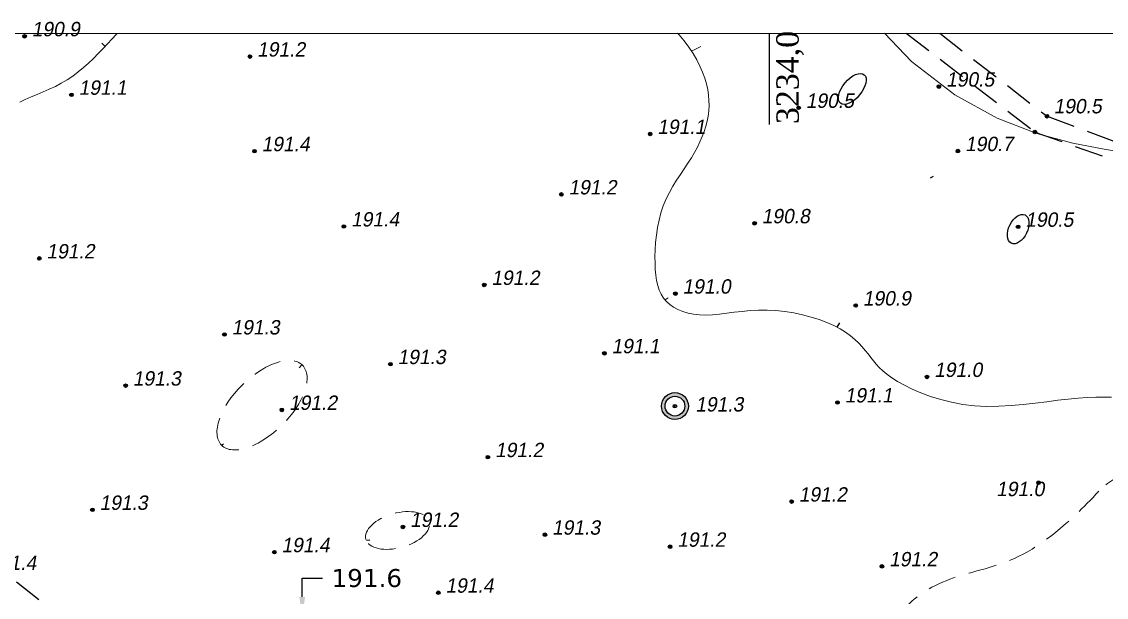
# Model space of a CAD drawing. Header units: millimetres. Extents: x 0 to 6474735, y 0 to 11273163.
# Drawn here: x 3233833.5 to 3234075.1, y 5636248.3 to 5636376.5 of the extents above; entities that cross this region are included whole.
import ezdxf
from ezdxf import colors
from ezdxf.entities.mleader import LeaderData, LeaderLine
from ezdxf.enums import TextEntityAlignment as Align
from ezdxf.math import Vec2, Vec3

# ---------------------------------------------------------------- set-up
doc = ezdxf.new("R2010")
doc.units = ezdxf.units.MM
doc.header["$PDMODE"] = 32
doc.header["$PDSIZE"] = 0.8
doc.linetypes.add('DASHED2', pattern=[9.525, 6.35, -3.175])
for name, color, linetype in [('5 р1ків', 7, 'Continuous'), ('ВЫСОТЫ', 7, 'Continuous'), ('ЗАРАМОЧНОЕ ОФ.', 7, 'Continuous'), ('кресты', 7, 'Continuous'), ('ОШИБКИ', 7, 'Continuous'), ('ПИКЕТЫ', 7, 'Continuous'), ('ПРОМЫШЛЕННЫЕ', 7, 'Continuous'), ('ПУНКТЫ', 7, 'Continuous'), ('РЕЛЬЕФ', 7, 'Continuous'), ('ТОКА_СТ', 1, 'Continuous')]:
    doc.layers.add(name, color=color, linetype=linetype)
doc.styles.add('grad', font='grad.shx')
doc.styles.add('universw', font='universw.shx', dxfattribs={"oblique": 10})
doc.styles.add('user', font='symeteo.shx', dxfattribs={"height": 2.5})
doc.styles.add('стиль1', font='verdana.ttf', dxfattribs={"height": 4})

# ---------------------------------------------------------------- blocks, each defined once
blk = doc.blocks.new('piket')
at = {"layer": 'ПИКЕТЫ', "linetype": 'Continuous'}
h = blk.add_hatch(color=7, dxfattribs=at)
edge = h.paths.add_edge_path()
edge.add_arc((0, 0), 0.3, 0, 360)
at = {"layer": 'ПИКЕТЫ', "color": 7, "linetype": 'Continuous'}
blk.add_circle((0, 0), 0.3, dxfattribs=at)
at = {"layer": 'ВЫСОТЫ', "style": 'universw', "oblique": 6}
blk.add_attdef('H', (1.88, -0.23), '', height=2, dxfattribs=at)
at = {"layer": 'ТОКА_СТ', "style": 'universw', "oblique": 6, "flags": 1}
blk.add_attdef('POINT', text='', height=2, dxfattribs=at).set_placement((0, -2.79), align=Align.CENTER)
blk = doc.blocks.new('89_1')
h = blk.add_hatch(color=256)
h.paths.add_polyline_path([(-1.5, 0, 1), (1.5, 0, 1)])
h.paths.add_polyline_path([(1.1, 0, -1), (-1.1, 0, -1)], flags=16)
h.paths.add_polyline_path([(0.06, 0, -1), (-0.06, 0, -1)], flags=0)
for radius in [1.5, 1.1, 0.0622]:
    blk.add_circle((0, 0), radius)
at = {"color": 7, "linetype": 'Continuous', "style": 'grad', "oblique": 10, "width": 0.7}
for tag, p in [('P37', (6.48, 0.16)), ('P4', (6.45, -2.94))]:
    blk.add_attdef(tag, text='', height=2.5, dxfattribs=at).set_placement(p, align=Align.CENTER)
at = {"color": 7, "linetype": 'Continuous', "style": 'user', "flags": 8}
blk.add_attdef('ddddd', (2.53, -1.14), '', height=2.5, dxfattribs=at)
blk = doc.blocks.new('POINTINV')
at = {"layer": 'ПУНКТЫ', "color": 0, "linetype": 'Continuous'}
blk.add_point((0, 0), dxfattribs=at)
at = {"layer": 'ВЫСОТЫ', "color": 0, "style": 'grad', "width": 0.7}
blk.add_attdef('POINT_H', (1.6, -0.8), '', height=1.65, dxfattribs=at)
at = {"layer": 'ОШИБКИ', "color": 0, "linetype": 'Continuous', "style": 'grad', "width": 0.7, "flags": 1}
blk.add_attdef('POINT_MX', text='', height=1.65, dxfattribs=at).set_placement((-4.2077, 4.453385), align=Align.RIGHT)
blk.add_attdef('POINT_MY', (2.8923, 4.253385), '', height=1.65, dxfattribs=at)

msp = doc.modelspace()

# ---------------------------------------------------------------- linework, layer by layer
at = {"color": 7, "lineweight": 18}
msp.add_lwpolyline([(3233108.398, 5636373.935), (3234264.428, 5636373.965), (3234264.435, 5634883.717), (3233108.432, 5634883.638)], close=True, dxfattribs=at)
at = {"color": 7, "linetype": 'Continuous'}
msp.add_lwpolyline([(3233108.398, 5636373.935), (3234264.428, 5636373.965), (3234264.428, 5634993.959), (3233893.929, 5634993.934), (3233893.929, 5634883.692), (3233108.432, 5634883.692)], close=True, dxfattribs=at)
at = {"layer": 'кресты', "color": 7, "linetype": 'Continuous'}
msp.add_lwpolyline([(3234000.116, 5636353.618), (3234000.116, 5636373.958)], dxfattribs=at)
at = {"layer": 'ПИКЕТЫ', "color": 34, "linetype": 'Continuous', "lineweight": 13}
for points in [[(3233833.036, 5636358.636), (3233834.283, 5636359.216), (3233835.579, 5636359.779), (3233836.91, 5636360.34), (3233838.262, 5636360.911), (3233839.621, 5636361.509), (3233840.973, 5636362.146), (3233842.304, 5636362.837), (3233843.601, 5636363.596), (3233844.852, 5636364.434), (3233846.059, 5636365.342), (3233847.225, 5636366.308), (3233848.353, 5636367.322), (3233849.449, 5636368.37), (3233850.515, 5636369.441), (3233851.555, 5636370.524), (3233852.573, 5636371.605), (3233853.575, 5636372.676), (3233854.57, 5636373.733), (3233854.783, 5636373.954)], [(3233979.612, 5636373.957), (3233979.978, 5636373.589), (3233981.111, 5636372.27), (3233982.14, 5636370.899), (3233983.064, 5636369.495), (3233983.88, 5636368.079), (3233984.587, 5636366.673), (3233985.184, 5636365.295), (3233985.671, 5636363.963), (3233986.051, 5636362.674), (3233986.33, 5636361.424), (3233986.513, 5636360.205), (3233986.605, 5636359.013), (3233986.612, 5636357.841), (3233986.538, 5636356.684), (3233986.389, 5636355.535), (3233986.17, 5636354.39), (3233985.881, 5636353.246), (3233985.522, 5636352.099), (3233985.093, 5636350.948), (3233984.595, 5636349.79), (3233984.027, 5636348.622), (3233983.39, 5636347.442), (3233982.683, 5636346.248), (3233981.91, 5636345.037), (3233981.09, 5636343.802), (3233980.246, 5636342.537), (3233979.399, 5636341.236), (3233978.571, 5636339.891), (3233977.786, 5636338.497), (3233977.066, 5636337.046), (3233976.432, 5636335.533), (3233975.902, 5636333.955), (3233975.473, 5636332.328), (3233975.138, 5636330.674), (3233974.888, 5636329.013), (3233974.715, 5636327.368), (3233974.612, 5636325.757), (3233974.571, 5636324.203), (3233974.583, 5636322.727), (3233974.645, 5636321.345), (3233974.761, 5636320.059), (3233974.941, 5636318.867), (3233975.194, 5636317.765), (3233975.529, 5636316.751), (3233975.956, 5636315.822), (3233976.482, 5636314.976), (3233977.118, 5636314.211), (3233977.87, 5636313.523), (3233978.733, 5636312.917), (3233979.703, 5636312.396), (3233980.772, 5636311.963), (3233981.936, 5636311.623), (3233983.187, 5636311.379), (3233984.519, 5636311.235), (3233985.927, 5636311.195), (3233987.405, 5636311.258), (3233988.951, 5636311.398), (3233990.563, 5636311.589), (3233992.239, 5636311.802), (3233993.978, 5636312.007), (3233995.777, 5636312.176), (3233997.636, 5636312.281), (3233999.551, 5636312.292), (3234001.519, 5636312.187), (3234003.513, 5636311.97), (3234005.505, 5636311.651), (3234007.468, 5636311.239), (3234009.371, 5636310.744), (3234011.187, 5636310.176), (3234012.886, 5636309.545), (3234014.441, 5636308.86), (3234015.829, 5636308.132), (3234017.06, 5636307.369), (3234018.15, 5636306.579), (3234019.116, 5636305.771), (3234019.974, 5636304.954), (3234020.74, 5636304.135), (3234021.431, 5636303.325), (3234022.064, 5636302.53), (3234022.657, 5636301.757), (3234023.243, 5636301.001), (3234023.859, 5636300.254), (3234024.539, 5636299.509), (3234025.319, 5636298.758), (3234026.235, 5636297.993), (3234027.323, 5636297.207), (3234028.617, 5636296.392), (3234030.145, 5636295.546), (3234031.894, 5636294.692), (3234033.842, 5636293.858), (3234035.966, 5636293.072), (3234038.245, 5636292.363), (3234040.657, 5636291.759), (3234043.18, 5636291.288), (3234045.791, 5636290.979), (3234048.468, 5636290.85), (3234051.182, 5636290.878), (3234053.906, 5636291.029), (3234056.611, 5636291.271), (3234059.267, 5636291.569), (3234061.847, 5636291.891), (3234064.322, 5636292.204), (3234066.663, 5636292.473), (3234068.848, 5636292.673), (3234070.888, 5636292.806), (3234072.8, 5636292.878), (3234074.6, 5636292.9), (3234076.305, 5636292.879)], [(3234025.713, 5636373.959), (3234031.708, 5636367.706), (3234041.417, 5636360.243), (3234050.805, 5636355.04), (3234059.636, 5636351.61), (3234067.673, 5636349.464), (3234074.679, 5636348.114), (3234080.485, 5636347.148)]]:
    msp.add_lwpolyline(points, dxfattribs=at)
at = {"layer": 'ПИКЕТЫ', "color": 7, "linetype": 'DASHED2'}
for points in [[(3234030.523, 5636373.959), (3234059.23, 5636351.97), (3234134.29, 5636325.28), (3234152.8, 5636311.42), (3234181.15, 5636292.03), (3234215.56, 5636269.05), (3234231.11, 5636257.9), (3234264.428, 5636239.331)], [(3234038.016, 5636373.959), (3234061.93, 5636355.49), (3234136.72, 5636327.7), (3234156.82, 5636314.22), (3234183.66, 5636294.83), (3234217.34, 5636271.54), (3234232.62, 5636261.61), (3234264.428, 5636244.32)], [(3233793.102, 5636282.563), (3233797.03, 5636279.468), (3233809.82, 5636269.39), (3233846.418, 5636240.665)]]:
    msp.add_lwpolyline(points, dxfattribs=at)
at = {"layer": 'ПИКЕТЫ', "color": 34, "linetype": 'Continuous'}
for centre, major_axis, ratio in [((3234018.542, 5636361.566), (2.637, 3.176), 0.5102876), ((3234055.507, 5636330.339), (1.534, 3.155), 0.5901717)]:
    msp.add_ellipse(centre, major_axis=major_axis, ratio=ratio, dxfattribs=at)
at = {"layer": 'ПИКЕТЫ', "color": 34, "linetype": 'DASHED2', "lineweight": 9}
msp.add_ellipse((3233887.016, 5636291.11), major_axis=(-9.007, -8.907), ratio=0.4980065, dxfattribs=at)
msp.add_ellipse((3233917.215, 5636263.192), major_axis=(7.071, 1.985), ratio=0.5252278, start_param=-3.141592653589793, end_param=3.141592653589793, dxfattribs=at)
msp.add_open_spline([(3234073.5, 5636271.98), (3234080.096, 5636278.572), (3234098.21, 5636276.529), (3234105.103, 5636267.724), (3234105.886, 5636257.993), (3234098.949, 5636248.934), (3234084.179, 5636245.131), (3234069.521, 5636242.112), (3234058.444, 5636237.19), (3234047.077, 5636231.008), (3234036.089, 5636231.392), (3234028.722, 5636237.321), (3234028.327, 5636246.198), (3234040.761, 5636253.498), (3234055.293, 5636255.637), (3234066.348, 5636264.273), (3234073.5, 5636271.98)], degree=3, dxfattribs=at)
at = {"layer": 'РЕЛЬЕФ', "color": 34, "linetype": 'Continuous'}
for points in [[(3233852.034, 5636371.078), (3233851.329, 5636371.736)], [(3234035.993, 5636341.798), (3234036.604, 5636342.151)], [(3234015.134, 5636308.477), (3234015.763, 5636309.492)], [(3233895.916, 5636300.074), (3233895.291, 5636299.413)], [(3233877.996, 5636282.233), (3233878.407, 5636282.512)], [(3233910.265, 5636261.007), (3233911.025, 5636261.142)]]:
    msp.add_lwpolyline(points, dxfattribs=at)
at = {"layer": 'РЕЛЬЕФ', "color": 34, "linetype": 'Continuous', "lineweight": 13}
for points in [[(3233982.745, 5636369.965), (3233984.786, 5636371.052)], [(3233976.823, 5636314.551), (3233977.483, 5636315.016)]]:
    msp.add_lwpolyline(points, dxfattribs=at)

# ---------------------------------------------------------------- block references
at = {"layer": 'ПИКЕТЫ', "color": 4}
ref = msp.add_blockref('piket', (3233834.11, 5636373.3, 190.91), dxfattribs=dict(at, xscale=1.333333333333333, yscale=1.333333333333333, zscale=1.333333333333333))
ref.add_attrib('H', '190.9', (3233835.71, 5636373.3, 190.91), dxfattribs={"layer": 'ВЫСОТЫ', "height": 3.2, "style": 'universw', "oblique": 10})
ref = msp.add_blockref('piket', (3233884.34, 5636368.78, 191.15), dxfattribs=dict(at, xscale=1.333333333333333, yscale=1.333333333333333, zscale=1.333333333333333))
ref.add_attrib('H', '191.2', (3233885.94, 5636368.78, 191.15), dxfattribs={"layer": 'ВЫСОТЫ', "height": 3.2, "style": 'universw', "oblique": 10})
ref = msp.add_blockref('piket', (3234037.84, 5636362.09, 190.54), dxfattribs=dict(at, xscale=1.333333333333333, yscale=1.333333333333333, zscale=1.333333333333333))
ref.add_attrib('H', '190.5', (3234039.44, 5636362.09, 190.54), dxfattribs={"layer": 'ВЫСОТЫ', "height": 3.2, "style": 'universw', "oblique": 10})
ref = msp.add_blockref('piket', (3233844.56, 5636360.26, 191.06), dxfattribs=dict(at, xscale=1.333333333333333, yscale=1.333333333333333, zscale=1.333333333333333))
ref.add_attrib('H', '191.1', (3233846.16, 5636360.26, 191.06), dxfattribs={"layer": 'ВЫСОТЫ', "height": 3.2, "style": 'universw', "oblique": 10})
ref = msp.add_blockref('piket', (3234006.587, 5636357.354, 190.54), dxfattribs=dict(at, xscale=1.333333333333333, yscale=1.333333333333333, zscale=1.333333333333333))
ref.add_attrib('H', '190.5', (3234008.187, 5636357.354, 190.54), dxfattribs={"layer": 'ВЫСОТЫ', "height": 3.2, "style": 'universw', "oblique": 10})
ref = msp.add_blockref('piket', (3234061.93, 5636355.49, 190.47), dxfattribs=dict(at, xscale=1.333333333333333, yscale=1.333333333333333, zscale=1.333333333333333))
ref.add_attrib('H', '190.5', (3234063.396, 5636356.124, 190.47), dxfattribs={"layer": 'ВЫСОТЫ', "height": 3.2, "style": 'universw', "oblique": 10})
ref = msp.add_blockref('piket', (3233973.5, 5636351.53, 191.14), dxfattribs=dict(at, xscale=1.333333333333333, yscale=1.333333333333333, zscale=1.333333333333333))
ref.add_attrib('H', '191.1', (3233975.1, 5636351.53, 191.14), dxfattribs={"layer": 'ВЫСОТЫ', "height": 3.2, "style": 'universw', "oblique": 10})
at = {"layer": 'ПИКЕТЫ', "color": 4, "xscale": 1.333333333333333, "yscale": 1.333333333333333, "zscale": 1.333333333333333}
msp.add_blockref('piket', (3234059.23, 5636351.97), dxfattribs=at)
at = {"layer": 'ПИКЕТЫ', "color": 4}
ref = msp.add_blockref('piket', (3233885.339, 5636347.696, 190.54), dxfattribs=dict(at, xscale=1.333333333333333, yscale=1.333333333333333, zscale=1.333333333333333))
ref.add_attrib('H', '191.4', (3233886.939, 5636347.696, 190.54), dxfattribs={"layer": 'ВЫСОТЫ', "height": 3.2, "style": 'universw', "oblique": 10})
ref = msp.add_blockref('piket', (3234042.065, 5636347.712, 190.54), dxfattribs=dict(at, xscale=1.333333333333333, yscale=1.333333333333333, zscale=1.333333333333333))
ref.add_attrib('H', '190.7', (3234043.665, 5636347.712, 190.54), dxfattribs={"layer": 'ВЫСОТЫ', "height": 3.2, "style": 'universw', "oblique": 10})
ref = msp.add_blockref('piket', (3233953.717, 5636338.062, 190.54), dxfattribs=dict(at, xscale=1.333333333333333, yscale=1.333333333333333, zscale=1.333333333333333))
ref.add_attrib('H', '191.2', (3233955.317, 5636338.062, 190.54), dxfattribs={"layer": 'ВЫСОТЫ', "height": 3.2, "style": 'universw', "oblique": 10})
ref = msp.add_blockref('piket', (3233905.27, 5636330.92, 191.41), dxfattribs=dict(at, xscale=1.333333333333333, yscale=1.333333333333333, zscale=1.333333333333333))
ref.add_attrib('H', '191.4', (3233906.87, 5636330.92, 191.41), dxfattribs={"layer": 'ВЫСОТЫ', "height": 3.2, "style": 'universw', "oblique": 10})
ref = msp.add_blockref('piket', (3233996.761, 5636331.629, 190.54), dxfattribs=dict(at, xscale=1.333333333333333, yscale=1.333333333333333, zscale=1.333333333333333))
ref.add_attrib('H', '190.8', (3233998.361, 5636331.629, 190.54), dxfattribs={"layer": 'ВЫСОТЫ', "height": 3.2, "style": 'universw', "oblique": 10})
ref = msp.add_blockref('piket', (3234055.48, 5636330.85, 190.49), dxfattribs=dict(at, xscale=1.333333333333333, yscale=1.333333333333333, zscale=1.333333333333333))
ref.add_attrib('H', '190.5', (3234057.08, 5636330.85, 190.49), dxfattribs={"layer": 'ВЫСОТЫ', "height": 3.2, "style": 'universw', "oblique": 10})
ref = msp.add_blockref('piket', (3233837.39, 5636323.8, 191.19), dxfattribs=dict(at, xscale=1.333333333333333, yscale=1.333333333333333, zscale=1.333333333333333))
ref.add_attrib('H', '191.2', (3233838.99, 5636323.8, 191.19), dxfattribs={"layer": 'ВЫСОТЫ', "height": 3.2, "style": 'universw', "oblique": 10})
ref = msp.add_blockref('piket', (3233936.533, 5636317.894, 191.05), dxfattribs=dict(at, xscale=1.333333333333333, yscale=1.333333333333333, zscale=1.333333333333333))
ref.add_attrib('H', '191.2', (3233938.133, 5636317.894, 191.05), dxfattribs={"layer": 'ВЫСОТЫ', "height": 3.2, "style": 'universw', "oblique": 10})
ref = msp.add_blockref('piket', (3233979.13, 5636315.96, 190.95), dxfattribs=dict(at, xscale=1.333333333333333, yscale=1.333333333333333, zscale=1.333333333333333))
ref.add_attrib('H', '191.0', (3233980.73, 5636315.96, 190.95), dxfattribs={"layer": 'ВЫСОТЫ', "height": 3.2, "style": 'universw', "oblique": 10})
ref = msp.add_blockref('piket', (3234019.295, 5636313.317, 190.54), dxfattribs=dict(at, xscale=1.333333333333333, yscale=1.333333333333333, zscale=1.333333333333333))
ref.add_attrib('H', '190.9', (3234020.895, 5636313.317, 190.54), dxfattribs={"layer": 'ВЫСОТЫ', "height": 3.2, "style": 'universw', "oblique": 10})
ref = msp.add_blockref('piket', (3233878.64, 5636306.86, 191.32), dxfattribs=dict(at, xscale=1.333333333333333, yscale=1.333333333333333, zscale=1.333333333333333))
ref.add_attrib('H', '191.3', (3233880.24, 5636306.86, 191.32), dxfattribs={"layer": 'ВЫСОТЫ', "height": 3.2, "style": 'universw', "oblique": 10})
ref = msp.add_blockref('piket', (3233963.305, 5636302.67, 190.54), dxfattribs=dict(at, xscale=1.333333333333333, yscale=1.333333333333333, zscale=1.333333333333333))
ref.add_attrib('H', '191.1', (3233964.905, 5636302.67, 190.54), dxfattribs={"layer": 'ВЫСОТЫ', "height": 3.2, "style": 'universw', "oblique": 10})
ref = msp.add_blockref('piket', (3233915.632, 5636300.256, 191.05), dxfattribs=dict(at, xscale=1.333333333333333, yscale=1.333333333333333, zscale=1.333333333333333))
ref.add_attrib('H', '191.3', (3233917.232, 5636300.256, 191.05), dxfattribs={"layer": 'ВЫСОТЫ', "height": 3.2, "style": 'universw', "oblique": 10})
ref = msp.add_blockref('piket', (3233856.631, 5636295.472, 190.54), dxfattribs=dict(at, xscale=1.333333333333333, yscale=1.333333333333333, zscale=1.333333333333333))
ref.add_attrib('H', '191.3', (3233858.231, 5636295.472, 190.54), dxfattribs={"layer": 'ВЫСОТЫ', "height": 3.2, "style": 'universw', "oblique": 10})
ref = msp.add_blockref('piket', (3234035.19, 5636297.39, 190.96), dxfattribs=dict(at, xscale=1.333333333333333, yscale=1.333333333333333, zscale=1.333333333333333))
ref.add_attrib('H', '191.0', (3234036.79, 5636297.39, 190.96), dxfattribs={"layer": 'ВЫСОТЫ', "height": 3.2, "style": 'universw', "oblique": 10})
ref = msp.add_blockref('piket', (3234015.25, 5636291.71, 191.09), dxfattribs=dict(at, xscale=1.333333333333333, yscale=1.333333333333333, zscale=1.333333333333333))
ref.add_attrib('H', '191.1', (3234016.85, 5636291.71, 191.09), dxfattribs={"layer": 'ВЫСОТЫ', "height": 3.2, "style": 'universw', "oblique": 10})
ref = msp.add_blockref('piket', (3233891.44, 5636290.06, 191.24), dxfattribs=dict(at, xscale=1.333333333333333, yscale=1.333333333333333, zscale=1.333333333333333))
ref.add_attrib('H', '191.2', (3233893.04, 5636290.06, 191.24), dxfattribs={"layer": 'ВЫСОТЫ', "height": 3.2, "style": 'universw', "oblique": 10})
ref = msp.add_blockref('piket', (3233937.352, 5636279.535, 191.05), dxfattribs=dict(at, xscale=1.333333333333333, yscale=1.333333333333333, zscale=1.333333333333333))
ref.add_attrib('H', '191.2', (3233938.952, 5636279.535, 191.05), dxfattribs={"layer": 'ВЫСОТЫ', "height": 3.2, "style": 'universw', "oblique": 10})
ref = msp.add_blockref('piket', (3234005.02, 5636269.63, 191.18), dxfattribs=dict(at, xscale=1.333333333333333, yscale=1.333333333333333, zscale=1.333333333333333))
ref.add_attrib('H', '191.2', (3234006.62, 5636269.63, 191.18), dxfattribs={"layer": 'ВЫСОТЫ', "height": 3.2, "style": 'universw', "oblique": 10})
ref = msp.add_blockref('piket', (3234060.02, 5636273.83, 191.02), dxfattribs=dict(at, xscale=1.333333333333333, yscale=1.333333333333333, zscale=1.333333333333333))
ref.add_attrib('H', '191.0', (3234050.601, 5636270.841, 191.02), dxfattribs={"layer": 'ВЫСОТЫ', "height": 3.2, "style": 'universw', "oblique": 10})
ref = msp.add_blockref('piket', (3233849.23, 5636267.79, 191.27), dxfattribs=dict(at, xscale=1.333333333333333, yscale=1.333333333333333, zscale=1.333333333333333))
ref.add_attrib('H', '191.3', (3233850.83, 5636267.79, 191.27), dxfattribs={"layer": 'ВЫСОТЫ', "height": 3.2, "style": 'universw', "oblique": 10})
ref = msp.add_blockref('piket', (3233918.41, 5636263.98, 191.23), dxfattribs=dict(at, xscale=1.333333333333333, yscale=1.333333333333333, zscale=1.333333333333333))
ref.add_attrib('H', '191.2', (3233920.01, 5636263.98, 191.23), dxfattribs={"layer": 'ВЫСОТЫ', "height": 3.2, "style": 'universw', "oblique": 10})
ref = msp.add_blockref('piket', (3233950.048, 5636262.257, 190.54), dxfattribs=dict(at, xscale=1.333333333333333, yscale=1.333333333333333, zscale=1.333333333333333))
ref.add_attrib('H', '191.3', (3233951.648, 5636262.257, 190.54), dxfattribs={"layer": 'ВЫСОТЫ', "height": 3.2, "style": 'universw', "oblique": 10})
ref = msp.add_blockref('piket', (3233977.95, 5636259.57, 191.16), dxfattribs=dict(at, xscale=1.333333333333333, yscale=1.333333333333333, zscale=1.333333333333333))
ref.add_attrib('H', '191.2', (3233979.55, 5636259.57, 191.16), dxfattribs={"layer": 'ВЫСОТЫ', "height": 3.2, "style": 'universw', "oblique": 10})
ref = msp.add_blockref('piket', (3233889.766, 5636258.358, 190.54), dxfattribs=dict(at, xscale=1.333333333333333, yscale=1.333333333333333, zscale=1.333333333333333))
ref.add_attrib('H', '191.4', (3233891.366, 5636258.358, 190.54), dxfattribs={"layer": 'ВЫСОТЫ', "height": 3.2, "style": 'universw', "oblique": 10})
ref = msp.add_blockref('piket', (3233824.42, 5636254.4, 191.4), dxfattribs=dict(at, xscale=1.333333333333333, yscale=1.333333333333333, zscale=1.333333333333333))
ref.add_attrib('H', '191.4', (3233826.02, 5636254.4, 191.4), dxfattribs={"layer": 'ВЫСОТЫ', "height": 3.2, "style": 'universw', "oblique": 10})
ref = msp.add_blockref('piket', (3234025.14, 5636255.2, 191.21), dxfattribs=dict(at, xscale=1.333333333333333, yscale=1.333333333333333, zscale=1.333333333333333))
ref.add_attrib('H', '191.2', (3234026.74, 5636255.2, 191.21), dxfattribs={"layer": 'ВЫСОТЫ', "height": 3.2, "style": 'universw', "oblique": 10})
ref = msp.add_blockref('piket', (3233926.3, 5636249.33, 191.41), dxfattribs=dict(at, xscale=1.333333333333333, yscale=1.333333333333333, zscale=1.333333333333333))
ref.add_attrib('H', '191.4', (3233927.9, 5636249.33, 191.41), dxfattribs={"layer": 'ВЫСОТЫ', "height": 3.2, "style": 'universw', "oblique": 10})
at = {"layer": 'ПРОМЫШЛЕННЫЕ', "color": 7, "linetype": 'Continuous', "xscale": 1.999999999782273, "yscale": 1.999999999782273, "zscale": 1.999999999782273, "rotation": 359.9224656965822}
msp.add_blockref('89_1', (3233979.018, 5636290.899, -190.85), dxfattribs=at)
at = {"layer": 'ПУНКТЫ', "color": 7, "linetype": 'Continuous'}
ref = msp.add_blockref('POINTINV', (3233979.018, 5636290.899, -190.85), dxfattribs=at)
ref.add_attrib('POINT_H', '191.3', (3233983.571, 5636289.702, -190.85), dxfattribs={"layer": 'ВЫСОТЫ', "color": 0, "height": 3.2, "style": 'universw', "oblique": 10})

# ---------------------------------------------------------------- texts
at = {"layer": 'ЗАРАМОЧНОЕ ОФ.', "color": 7, "linetype": 'Continuous', "insert": (3234001.629, 5636353.724), "char_height": 5, "width": 18.6959, "attachment_point": 1, "rotation": 90.1218}
msp.add_mtext('{\\fTimes New Roman|b0|i0|c204|p18;3234,0}', dxfattribs=at)

# ---------------------------------------------------------------- leaders
at = {"layer": '5 р1ків'}
ml = msp.add_multileader_mtext('Standard', dxfattribs=at)
ml.set_content('191.6', color=256, style='стиль1')
ml.set_leader_properties()
ml.build(insert=Vec2(0, 0))
ml.multileader.update_dxf_attribs({"text_right_attachment_type": 6, "dogleg_length": 0.36})
ctx = ml.context
ctx.base_point, ctx.plane_origin = Vec3(3233900.514, 5636252.56), Vec3(3233895.981, 5636244.402)
ctx.right_attachment = 6
notes = []
notes.append((ctx, [(0, (1, 1, 0), (3233895.984, 5636252.56), (1, 0), 4.53, [(0, [(3233895.981, 5636244.402)], 0, [])])]))
ctx.mtext.insert, ctx.mtext.flow_direction = Vec3(3233902.514, 5636254.602), 5
for ctx, leaders in notes:
    for number, flags, end, landing, length, lines in leaders:
        leader = LeaderData()
        leader.index, (leader.has_last_leader_line, leader.has_dogleg_vector, leader.attachment_direction) = number, flags
        leader.last_leader_point, leader.dogleg_vector, leader.dogleg_length = Vec3(end), Vec3(landing), length
        for number, points, colour, breaks in lines:
            line = LeaderLine()
            line.index, line.vertices, line.color, line.breaks = number, Vec3.list(points), colors.encode_raw_color(colour), breaks
            leader.lines.append(line)
        ctx.leaders.append(leader)

doc.saveas('drawing.dxf')
